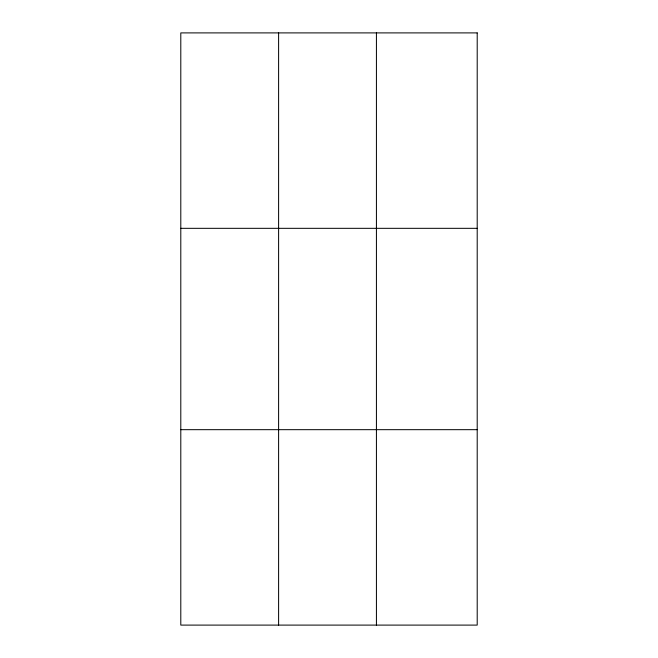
<?xml version="1.0" encoding="UTF-8"?>
<svg xmlns="http://www.w3.org/2000/svg" width="658" height="658" viewBox="0 0 658 658"><rect width="100%" height="100%" fill="white"/><g stroke="black" fill="none" stroke-linecap="round" stroke-linejoin="round"><path stroke-width="0.99" d="M278.605 32.9L278.605 625.1M376.425 32.9L376.425 625.1M180.794 228.326L477.206 228.326M180.794 429.674L477.206 429.674M477.206 32.9L477.206 625.1L180.794 625.1L180.794 32.9L477.206 32.9"/></g></svg>
